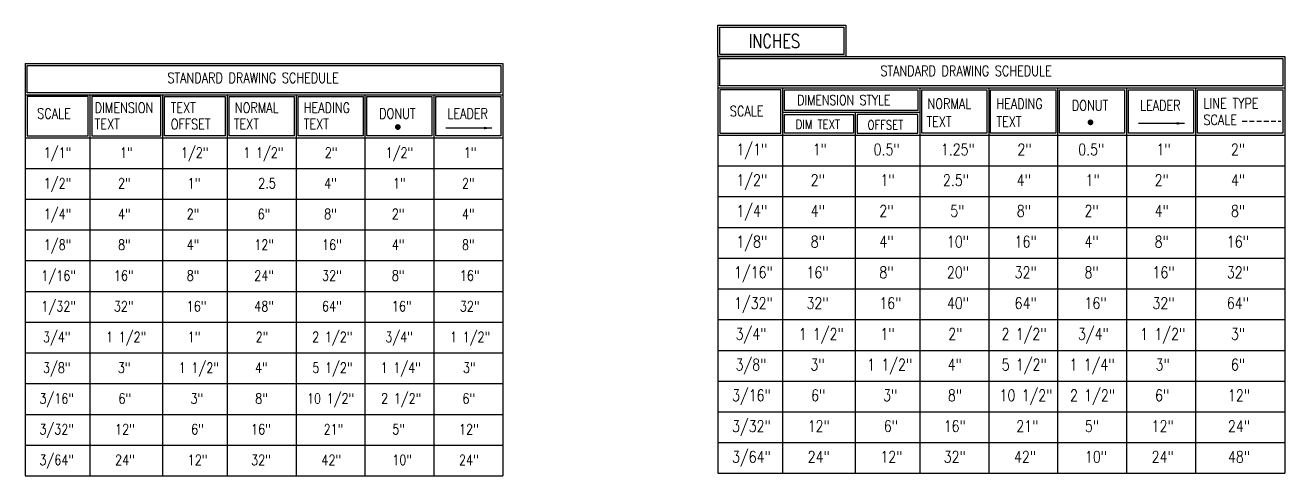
# Model space of a CAD drawing. Header units: inches. Extents: x 17147 to 26472, y -24737 to -16604.
# Drawn here: x 17146.6 to 17474.2, y -20976.8 to -20859.5 of the extents above; entities that cross this region are included whole.
import ezdxf

# ---------------------------------------------------------------- set-up
doc = ezdxf.new("R2010")
doc.units = ezdxf.units.IN
doc.header["$MEASUREMENT"] = 0
doc.linetypes.add('HIDDEN', pattern=[0.375, 0.25, -0.125])
for name, color, linetype in [('BREAK', 1, 'Continuous'), ('HEADING', 4, 'Continuous'), ('LEVEL', 2, 'Continuous')]:
    doc.layers.add(name, color=color, linetype=linetype)
doc.styles.add('DIM 1_2 (A)', font='simplex.shx', dxfattribs={"width": 0.8})
doc.styles.add('DIM 1_25', font='simplex.shx', dxfattribs={"width": 0.8})
doc.styles.add('DIM 3_4 (A)', font='simplex.shx', dxfattribs={"width": 0.8})
doc.dimstyles.new('DIM 1_2 (A)', dxfattribs={"dimtxt": 2, "dimasz": 2, "dimexe": 2, "dimexo": 2, "dimgap": 1, "dimtad": 1, "dimdec": 0, "dimzin": 3, "dimdsep": 46, "dimlunit": 4, "dimtxsty": 'DIM 1_2 (A)', "dimblk": 'ARCHTICK', "dimcen": 2, "dimdle": 2, "dimclrd": 2, "dimclre": 2, "dimclrt": 3, "dimadec": 0, "dimazin": 2, "dimtfac": 1, "dimtdec": 0, "dimtofl": 0, "dimtmove": 0, "dimatfit": 3, "dimfxl": 0, "dimtolj": 1, "dimtzin": 0, "dimlwd": -1, "dimlwe": -1, "dimarcsym": 0})

# ---------------------------------------------------------------- blocks, each defined once
blk = doc.blocks.new('_ARCHTICK')
at = {"color": 0, "linetype": 'ByBlock', "const_width": 0.15}
blk.add_lwpolyline([(-0.5, -0.5), (0.5, 0.5)], dxfattribs=at)

msp = doc.modelspace()

# ---------------------------------------------------------------- linework, layer by layer
at = {"layer": 'BREAK'}
for p, q in [((17146.5719, -20896.75159), (17270.81276, -20896.75159)), ((17326.75056, -20896.10264), (17474.23104, -20896.10264)), ((17326.75056, -20904.10264), (17474.23104, -20904.10264)), ((17146.5719, -20904.75159), (17270.81276, -20904.75159)), ((17146.5719, -20912.75159), (17270.81276, -20912.75159)), ((17326.75056, -20912.10264), (17474.23104, -20912.10264)), ((17146.5719, -20920.75159), (17270.81276, -20920.75159)), ((17326.75056, -20920.10264), (17474.23104, -20920.10264)), ((17146.5719, -20928.75159), (17270.81276, -20928.75159)), ((17326.75056, -20928.10264), (17474.23104, -20928.10264)), ((17146.5719, -20936.75159), (17270.81276, -20936.75159)), ((17146.5719, -20944.75159), (17270.81276, -20944.75159)), ((17326.75056, -20944.10264), (17474.23104, -20944.10264)), ((17146.5719, -20952.75159), (17270.81276, -20952.75159)), ((17326.75056, -20952.10264), (17474.23104, -20952.10264)), ((17326.75056, -20960.10264), (17474.23104, -20960.10264)), ((17146.5719, -20960.75159), (17270.81276, -20960.75159)), ((17146.5719, -20968.75159), (17270.81276, -20968.75159)), ((17326.75056, -20968.10264), (17474.23104, -20968.10264))]:
    msp.add_line(p, q, dxfattribs=at)
at = {"layer": 'BREAK', "color": 2}
msp.add_line((17326.75056, -20936.10264), (17474.23104, -20936.10264), dxfattribs=at)
at = {"layer": 'LEVEL', "color": 4}
for p, q in [((17326.75056, -20867.62455), (17326.75056, -20976.10264)), ((17326.75056, -20867.62455), (17474.23104, -20867.62455)), ((17474.23104, -20867.62455), (17474.23104, -20976.10264)), ((17326.75056, -20875.77109), (17474.23104, -20875.77109)), ((17343.59605, -20875.77109), (17343.59605, -20976.10264)), ((17379.28999, -20875.77109), (17379.28999, -20976.10264)), ((17397.21535, -20875.77109), (17397.21535, -20976.10264)), ((17415.14071, -20875.77109), (17415.14071, -20976.10264)), ((17433.06606, -20875.77109), (17433.06606, -20976.10264)), ((17450.99142, -20875.77109), (17450.99142, -20976.10264)), ((17379.28999, -20882.19363), (17343.59605, -20882.19363)), ((17362.50636, -20882.19363), (17362.50636, -20976.10264)), ((17326.75056, -20888.10264), (17474.23104, -20888.10264)), ((17326.75056, -20976.10264), (17474.23104, -20976.10264))]:
    msp.add_line(p, q, dxfattribs=at)
at = {"layer": 'LEVEL'}
for p, q in [((17146.5719, -20869.42788), (17146.5719, -20976.75159)), ((17146.5719, -20869.42788), (17270.81276, -20869.42788)), ((17270.81276, -20869.42788), (17270.81276, -20976.75159)), ((17146.5719, -20877.57443), (17270.81276, -20877.57443)), ((17163.41739, -20877.57443), (17163.41739, -20976.75159)), ((17182.3277, -20877.57443), (17182.3277, -20976.75159)), ((17199.11133, -20877.57443), (17199.11133, -20976.75159)), ((17217.03668, -20877.57443), (17217.03668, -20976.75159)), ((17234.96204, -20877.57443), (17234.96204, -20976.75159)), ((17252.8874, -20877.57443), (17252.8874, -20976.75159)), ((17146.5719, -20888.75159), (17270.81276, -20888.75159)), ((17146.5719, -20976.75159), (17270.81276, -20976.75159))]:
    msp.add_line(p, q, dxfattribs=at)
at = {"layer": 'LEVEL', "color": 4, "linetype": 'HIDDEN', "ltscale": 5}
msp.add_line((17463.16262, -20884.43701), (17473.16569, -20884.43701), dxfattribs=at)
at = {"layer": 'LEVEL', "color": 4}
msp.add_lwpolyline([(17326.75056, -20859.47801), (17360.0511, -20859.47801), (17360.0511, -20867.62455), (17326.75056, -20867.62455)], close=True, dxfattribs=at)
at = {"layer": 'LEVEL', "color": 1}
for points in [[(17327.25056, -20859.97801), (17359.5511, -20859.97801), (17359.5511, -20867.12455), (17327.25056, -20867.12455)], [(17327.25056, -20868.12455), (17473.73104, -20868.12455), (17473.73104, -20875.27109), (17327.25056, -20875.27109)], [(17343.09605, -20876.27109), (17327.25056, -20876.27109), (17327.25056, -20887.60264), (17343.09605, -20887.60264)], [(17344.09605, -20876.27109), (17378.78999, -20876.27109), (17378.78999, -20881.69363), (17344.09605, -20881.69363)], [(17379.78999, -20876.27109), (17396.71535, -20876.27109), (17396.71535, -20887.60264), (17379.78999, -20887.60264)], [(17397.71535, -20876.27109), (17414.64071, -20876.27109), (17414.64071, -20887.60264), (17397.71535, -20887.60264)], [(17415.64071, -20876.27109), (17432.56606, -20876.27109), (17432.56606, -20887.60264), (17415.64071, -20887.60264)], [(17433.56606, -20876.27109), (17450.49142, -20876.27109), (17450.49142, -20887.60264), (17433.56606, -20887.60264)], [(17451.49142, -20876.27109), (17473.73104, -20876.27109), (17473.73104, -20887.60264), (17451.49142, -20887.60264)], [(17344.09605, -20882.69363), (17362.00636, -20882.69363), (17362.00636, -20887.60264), (17344.09605, -20887.60264)], [(17378.78999, -20882.69363), (17363.00636, -20882.69363), (17363.00636, -20887.60264), (17378.78999, -20887.60264)]]:
    msp.add_lwpolyline(points, close=True, dxfattribs=at)
at = {"layer": 'LEVEL'}
for points in [[(17147.0719, -20869.92788), (17270.31276, -20869.92788), (17270.31276, -20877.07443), (17147.0719, -20877.07443)], [(17162.91739, -20878.07443), (17147.0719, -20878.07443), (17147.0719, -20888.25159), (17162.91739, -20888.25159)], [(17181.8277, -20878.07443), (17163.91739, -20878.07443), (17163.91739, -20888.25159), (17181.8277, -20888.25159)], [(17182.8277, -20878.07443), (17198.61133, -20878.07443), (17198.61133, -20888.25159), (17182.8277, -20888.25159)], [(17199.61133, -20878.07443), (17216.53668, -20878.07443), (17216.53668, -20888.25159), (17199.61133, -20888.25159)], [(17217.53668, -20878.07443), (17234.46204, -20878.07443), (17234.46204, -20888.25159), (17217.53668, -20888.25159)], [(17235.46204, -20878.07443), (17252.3874, -20878.07443), (17252.3874, -20888.25159), (17235.46204, -20888.25159)], [(17253.3874, -20878.07443), (17270.31276, -20878.07443), (17270.31276, -20888.25159), (17253.3874, -20888.25159)]]:
    msp.add_lwpolyline(points, close=True, dxfattribs=at)
at = {"layer": 'LEVEL', "color": 4, "const_width": 0.75}
msp.add_lwpolyline([(17423.31203, -20884.76908, 1), (17424.06203, -20884.76908, 1)], format="xyb", close=True, dxfattribs=at)
at = {"layer": 'LEVEL', "const_width": 0.75}
msp.add_lwpolyline([(17243.13337, -20885.98548, 1), (17243.88337, -20885.98548, 1)], format="xyb", close=True, dxfattribs=at)

# ---------------------------------------------------------------- texts
at = {"layer": 'HEADING', "color": 6, "style": 'DIM 1_25', "width": 0.8}
for s, height, p in [('INCHES', 3.5, (17334.72062, -20865.34019)), ('STANDARD DRAWING SCHEDULE', 2.68, (17369.03595, -20872.73026)), ('DIMENSION STYLE', 2.6, (17347.39871, -20880.2677)), ('SCALE', 2.68, (17329.88007, -20883.16983)), ('NORMAL', 2.68, (17381.28878, -20881.25804)), ('HEADING', 2.68, (17399.21414, -20881.25804)), ('DONUT', 2.68, (17418.82707, -20881.69432)), ('LEADER', 2.68, (17436.56966, -20881.69432)), ('LINE TYPE', 2.68, (17453.07146, -20881.18462)), ('DIM TEXT', 2.4, (17347.009, -20886.47339)), ('OFFSET', 2.4, (17365.66767, -20886.62143)), ('TEXT', 2.68, (17381.04292, -20885.90786)), ('TEXT', 2.68, (17399.21414, -20885.90786)), ('SCALE', 2.68, (17453.07146, -20885.45094)), ('1/1"', 3, (17331.58675, -20893.32144)), ('1/2"', 3, (17331.58675, -20901.32144)), ('1/4"', 3, (17331.58675, -20909.32144)), ('1/8"', 3, (17331.58675, -20917.32144)), ('1/16"', 3, (17330.97839, -20925.32144)), ('1/32"', 3, (17330.97839, -20933.32144)), ('3/4"', 3, (17331.37365, -20941.32144)), ('3/8"', 3, (17331.37365, -20949.32144)), ('3/16"', 3, (17330.45143, -20957.32144)), ('3/32"', 3, (17330.45143, -20965.32144)), ('3/64"', 3, (17330.45143, -20973.32144))]:
    msp.add_text(s, height=height, dxfattribs=at).set_placement(p)
at = {"layer": 'HEADING', "width": 0.8}
for s, height, style, p in [('STANDARD DRAWING SCHEDULE', 2.68, 'DIM 3_4 (A)', (17183.56699, -20874.53359)), ('SCALE', 2.68, 'DIM 3_4 (A)', (17149.70141, -20883.81878)), ('DIMENSION', 2.68, 'DIM 3_4 (A)', (17164.63876, -20882.28779)), ('TEXT', 2.68, 'DIM 3_4 (A)', (17184.41445, -20882.24921)), ('NORMAL', 2.68, 'DIM 3_4 (A)', (17201.11012, -20882.28779)), ('HEADING', 2.68, 'DIM 3_4 (A)', (17219.03548, -20882.28779)), ('DONUT', 2.68, 'DIM 3_4 (A)', (17238.64841, -20883.81878)), ('LEADER', 2.68, 'DIM 3_4 (A)', (17256.391, -20883.81878)), ('TEXT', 2.68, 'DIM 3_4 (A)', (17164.63876, -20886.5568)), ('OFFSET', 2.68, 'DIM 3_4 (A)', (17184.41445, -20886.5568)), ('TEXT', 2.68, 'DIM 3_4 (A)', (17200.86426, -20886.5568)), ('TEXT', 2.68, 'DIM 3_4 (A)', (17219.03548, -20886.5568)), ('1/1"', 2.68, 'DIM 3_4 (A)', (17151.40809, -20893.97039)), ('1"', 3, 'DIM 1_25', (17351.41543, -20893.32144)), ('0.5"', 3, 'DIM 1_25', (17367.26989, -20893.32144)), ('1.25"', 3, 'DIM 1_25', (17384.76718, -20893.32144)), ('2"', 3, 'DIM 1_25', (17404.67351, -20893.32144)), ('0.5"', 3, 'DIM 1_25', (17420.50269, -20893.32144)), ('1"', 3, 'DIM 1_25', (17440.84813, -20893.32144)), ('2"', 3, 'DIM 1_25', (17460.23557, -20893.32144)), ('1/2"', 2.68, 'DIM 3_4 (A)', (17151.40809, -20901.97039)), ('2"', 3, 'DIM 1_25', (17350.89805, -20901.32144)), ('1"', 3, 'DIM 1_25', (17369.03643, -20901.32144)), ('2.5"', 3, 'DIM 1_25', (17385.30033, -20901.32144)), ('4"', 3, 'DIM 1_25', (17404.51735, -20901.32144)), ('1"', 3, 'DIM 1_25', (17422.3992, -20901.32144)), ('2"', 3, 'DIM 1_25', (17440.36807, -20901.32144)), ('4"', 3, 'DIM 1_25', (17460.23557, -20901.32144)), ('1/4"', 2.68, 'DIM 3_4 (A)', (17151.40809, -20909.97039)), ('4"', 3, 'DIM 1_25', (17350.89805, -20909.32144)), ('2"', 3, 'DIM 1_25', (17368.76172, -20909.32144)), ('5"', 3, 'DIM 1_25', (17387.22202, -20909.32144)), ('8"', 3, 'DIM 1_25', (17404.51735, -20909.32144)), ('2"', 3, 'DIM 1_25', (17422.12448, -20909.32144)), ('4"', 3, 'DIM 1_25', (17440.36807, -20909.32144)), ('8"', 3, 'DIM 1_25', (17460.23557, -20909.32144)), ('8"', 3, 'DIM 1_25', (17350.89805, -20917.32144)), ('4"', 3, 'DIM 1_25', (17368.76172, -20917.32144)), ('10"', 3, 'DIM 1_25', (17386.33247, -20917.32144)), ('16"', 3, 'DIM 1_25', (17403.95597, -20917.32144)), ('4"', 3, 'DIM 1_25', (17422.12448, -20917.32144)), ('8"', 3, 'DIM 1_25', (17440.36807, -20917.32144)), ('16"', 3, 'DIM 1_25', (17459.14991, -20917.32144)), ('1/8"', 2.68, 'DIM 3_4 (A)', (17151.40809, -20917.97039)), ('1/16"', 2.68, 'DIM 3_4 (A)', (17150.79973, -20925.97039)), ('16"', 3, 'DIM 1_25', (17349.8124, -20925.32144)), ('8"', 3, 'DIM 1_25', (17368.76172, -20925.32144)), ('20"', 3, 'DIM 1_25', (17386.33247, -20925.32144)), ('32"', 3, 'DIM 1_25', (17403.95597, -20925.32144)), ('8"', 3, 'DIM 1_25', (17422.12448, -20925.32144)), ('16"', 3, 'DIM 1_25', (17439.80669, -20925.32144)), ('32"', 3, 'DIM 1_25', (17459.14991, -20925.32144)), ('1/32"', 2.68, 'DIM 3_4 (A)', (17150.79973, -20933.97039)), ('32"', 3, 'DIM 1_25', (17349.8124, -20933.32144)), ('16"', 3, 'DIM 1_25', (17368.76172, -20933.32144)), ('40"', 3, 'DIM 1_25', (17386.33247, -20933.32144)), ('64"', 3, 'DIM 1_25', (17403.95597, -20933.32144)), ('16"', 3, 'DIM 1_25', (17422.12448, -20933.32144)), ('32"', 3, 'DIM 1_25', (17439.80669, -20933.32144)), ('64"', 3, 'DIM 1_25', (17459.14991, -20933.32144)), ('3/4"', 2.68, 'DIM 3_4 (A)', (17151.19499, -20941.97039)), ('1 1/2"', 3, 'DIM 1_25', (17347.77965, -20941.32144)), ('1"', 3, 'DIM 1_25', (17369.03643, -20941.32144)), ('2"', 3, 'DIM 1_25', (17386.69342, -20941.32144)), ('2 1/2"', 3, 'DIM 1_25', (17400.54021, -20941.32144)), ('3/4"', 3, 'DIM 1_25', (17420.42231, -20941.32144)), ('1 1/2"', 3, 'DIM 1_25', (17436.63278, -20941.32144)), ('3"', 3, 'DIM 1_25', (17460.23557, -20941.32144)), ('3/8"', 2.68, 'DIM 3_4 (A)', (17151.19499, -20949.97039)), ('3"', 3, 'DIM 1_25', (17350.83362, -20949.32144)), ('1 1/2"', 3, 'DIM 1_25', (17365.5967, -20949.32144)), ('4"', 3, 'DIM 1_25', (17386.53136, -20949.32144)), ('5 1/2"', 3, 'DIM 1_25', (17400.58278, -20949.32144)), ('1 1/4"', 3, 'DIM 1_25', (17418.23892, -20949.32144)), ('3"', 3, 'DIM 1_25', (17440.61681, -20949.32144)), ('6"', 3, 'DIM 1_25', (17460.23557, -20949.32144)), ('10 1/2"', 3, 'DIM 1_25', (17400.0255, -20957.32144)), ('2 1/2"', 3, 'DIM 1_25', (17418.3602, -20957.32144)), ('3/16"', 2.68, 'DIM 3_4 (A)', (17150.27276, -20957.97039)), ('6"', 3, 'DIM 1_25', (17351.00613, -20957.32144)), ('3"', 3, 'DIM 1_25', (17369.74393, -20957.32144)), ('8"', 3, 'DIM 1_25', (17386.59199, -20957.32144)), ('6"', 3, 'DIM 1_25', (17440.47614, -20957.32144)), ('12"', 3, 'DIM 1_25', (17459.44624, -20957.32144)), ('3/32"', 2.68, 'DIM 3_4 (A)', (17150.27276, -20965.97039)), ('12"', 3, 'DIM 1_25', (17350.11658, -20965.32144)), ('6"', 3, 'DIM 1_25', (17369.91644, -20965.32144)), ('16"', 3, 'DIM 1_25', (17385.50633, -20965.32144)), ('21"', 3, 'DIM 1_25', (17404.38163, -20965.32144)), ('5"', 3, 'DIM 1_25', (17422.23499, -20965.32144)), ('12"', 3, 'DIM 1_25', (17439.5866, -20965.32144)), ('24"', 3, 'DIM 1_25', (17459.44624, -20965.32144)), ('3/64"', 2.68, 'DIM 3_4 (A)', (17150.27276, -20973.97039)), ('24"', 3, 'DIM 1_25', (17350.11658, -20973.32144)), ('12"', 3, 'DIM 1_25', (17369.02689, -20973.32144)), ('32"', 3, 'DIM 1_25', (17385.50633, -20973.32144)), ('42"', 3, 'DIM 1_25', (17403.79183, -20973.32144)), ('10"', 3, 'DIM 1_25', (17422.23499, -20973.32144)), ('24"', 3, 'DIM 1_25', (17439.5866, -20973.32144)), ('48"', 3, 'DIM 1_25', (17459.44624, -20973.32144))]:
    msp.add_text(s, height=height, dxfattribs=dict(at, style=style)).set_placement(p)
at = {"layer": 'HEADING', "color": 3, "style": 'DIM 3_4 (A)', "width": 0.8}
for s, p in [('1"', (17171.23677, -20893.97039)), ('1/2"', (17187.09123, -20893.97039)), ('1 1/2"', (17203.29493, -20893.97039)), ('2"', (17224.49485, -20893.97039)), ('1/2"', (17240.32403, -20893.97039)), ('1"', (17260.66947, -20893.97039)), ('2"', (17170.71939, -20901.97039)), ('1"', (17188.85777, -20901.97039)), ('2.5', (17207.19161, -20901.97039)), ('4"', (17224.33869, -20901.97039)), ('1"', (17242.22053, -20901.97039)), ('2"', (17260.18941, -20901.97039)), ('4"', (17170.71939, -20909.97039)), ('2"', (17188.58305, -20909.97039)), ('6"', (17207.04336, -20909.97039)), ('8"', (17224.33869, -20909.97039)), ('2"', (17241.94582, -20909.97039)), ('4"', (17260.18941, -20909.97039)), ('8"', (17170.71939, -20917.97039)), ('4"', (17188.58305, -20917.97039)), ('12"', (17206.15381, -20917.97039)), ('16"', (17223.77731, -20917.97039)), ('4"', (17241.94582, -20917.97039)), ('8"', (17260.18941, -20917.97039)), ('16"', (17169.63373, -20925.97039)), ('8"', (17188.58305, -20925.97039)), ('24"', (17206.15381, -20925.97039)), ('32"', (17223.77731, -20925.97039)), ('8"', (17241.94582, -20925.97039)), ('16"', (17259.62802, -20925.97039)), ('32"', (17169.63373, -20933.97039)), ('16"', (17188.58305, -20933.97039)), ('48"', (17206.15381, -20933.97039)), ('64"', (17223.77731, -20933.97039)), ('16"', (17241.94582, -20933.97039)), ('32"', (17259.62802, -20933.97039)), ('1 1/2"', (17167.60099, -20941.97039)), ('1"', (17188.85777, -20941.97039)), ('2"', (17206.51476, -20941.97039)), ('2 1/2"', (17221.22029, -20941.97039)), ('3/4"', (17240.24365, -20941.97039)), ('1 1/2"', (17257.07101, -20941.97039)), ('1 1/2"', (17186.5113, -20949.97039)), ('5 1/2"', (17221.26286, -20949.97039)), ('1 1/4"', (17239.02437, -20949.97039)), ('3"', (17170.65496, -20949.97039)), ('4"', (17206.3527, -20949.97039)), ('3"', (17260.43814, -20949.97039)), ('6"', (17170.82747, -20957.97039)), ('3"', (17189.56527, -20957.97039)), ('8"', (17206.41333, -20957.97039)), ('10 1/2"', (17219.84684, -20957.97039)), ('2 1/2"', (17239.14565, -20957.97039)), ('6"', (17260.29748, -20957.97039)), ('12"', (17169.93792, -20965.97039)), ('6"', (17189.73778, -20965.97039)), ('16"', (17205.32767, -20965.97039)), ('21"', (17224.20297, -20965.97039)), ('5"', (17242.05633, -20965.97039)), ('12"', (17259.40793, -20965.97039)), ('24"', (17169.93792, -20973.97039)), ('12"', (17188.84823, -20973.97039)), ('32"', (17205.32767, -20973.97039)), ('42"', (17223.61316, -20973.97039)), ('10"', (17242.05633, -20973.97039)), ('24"', (17259.40793, -20973.97039))]:
    msp.add_text(s, height=2.68, dxfattribs=at).set_placement(p)

# ---------------------------------------------------------------- leaders
at = {"layer": 'LEVEL', "color": 4}
msp.add_leader([(17448.11688, -20885.03768), (17436.17758, -20885.03768)], dimstyle='DIM 1_2 (A)', override={"dimgap": 6, "dimtad": 0, "dimclrd": 4, "dimfxl": 0.0625}, dxfattribs=at)
at = {"layer": 'LEVEL'}
msp.add_leader([(17267.93822, -20886.25408), (17255.99891, -20886.25408)], dimstyle='DIM 1_2 (A)', override={"dimgap": 6, "dimtad": 0, "dimfxl": 0.0625}, dxfattribs=at)

doc.saveas('drawing.dxf')
